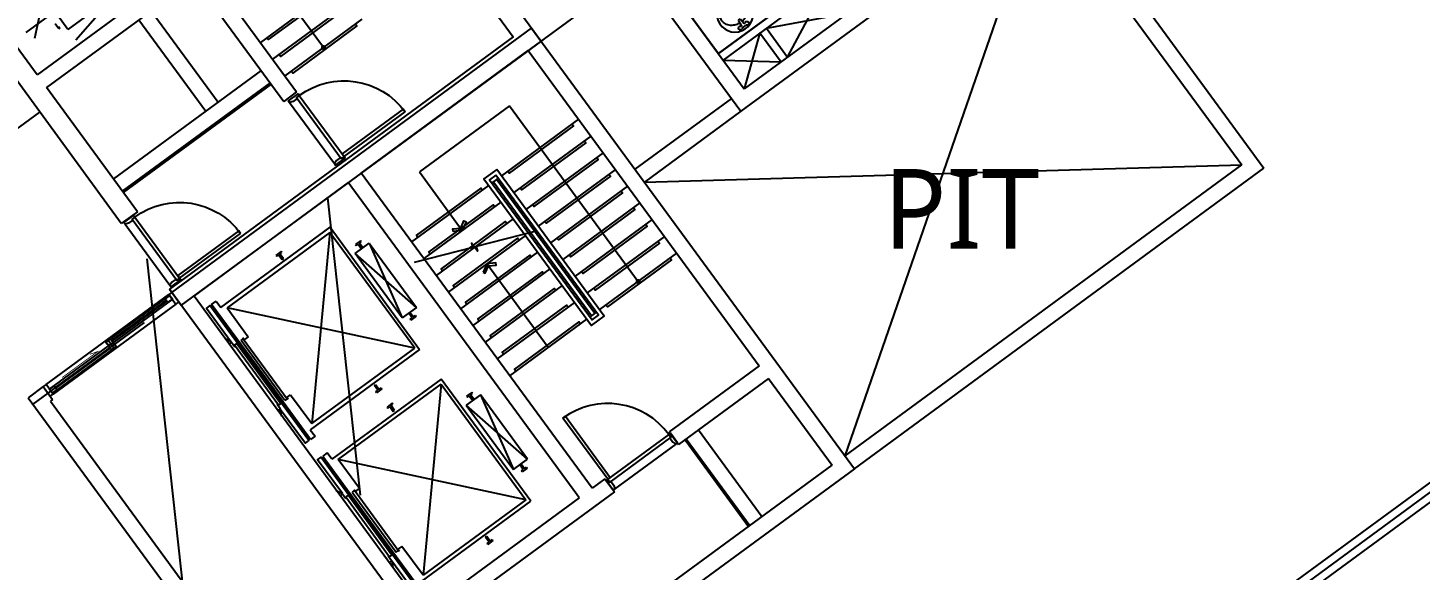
# Model space of a CAD drawing. Header units: millimetres. Extents: x 75184266 to 76346726, y -35077925 to -33679385.
# Drawn here: x 75529819 to 75547289, y -34532941 to -34526141 of the extents above; entities that cross this region are included whole.
import ezdxf
from ezdxf.enums import TextEntityAlignment as Align

# ---------------------------------------------------------------- set-up
doc = ezdxf.new("R2010")
doc.units = ezdxf.units.MM
doc.header["$LTSCALE"] = 50
doc.header["$MEASUREMENT"] = 0
doc.linetypes.add('-HID', pattern=[2.5, 1.5, -1])
doc.layers.get('0').update_dxf_attribs({"linetype": 'CONTINUOUS'})
for name, color, linetype in [('84A-CORE(기준층)$0$AA-DOOR', 4, 'CONTINUOUS'), ('84A-CORE(기준층)$0$AA-STXM', 4, 'CONTINUOUS'), ('84A-CORE(기준층)$0$AA-STXS', 8, 'CONTINUOUS'), ('84A-CORE(기준층)$0$AZ-LEAD', 7, 'CONTINUOUS'), ('CON', 2, 'CONTINUOUS'), ('ELEV', 9, 'CONTINUOUS'), ('FINL', 6, 'CONTINUOUS'), ('W1', 3, 'CONTINUOUS'), ('WAL', 3, 'CONTINUOUS'), ('XR-지하3층$0$a-door', 6, 'CONTINUOUS'), ('XR-지하3층$0$b-sor-1$0$wid', 4, 'CONTINUOUS'), ('XR-지하3층$0$hat', 8, 'CONTINUOUS'), ('XR-지하3층$0$W1', 3, 'CONTINUOUS'), ('XR-지하3층$0$WAL', 3, 'CONTINUOUS'), ('XR-지하3층$0$XR-1F-PLAN$0$A-EQP1', 1, 'CONTINUOUS'), ('가는선', 5, 'CONTINUOUS')]:
    doc.layers.add(name, color=color, linetype=linetype)
doc.layers.add('건축', color=8, linetype='CONTINUOUS', plot=False)
doc.styles.add('XR-지하3층$0$맑은고딕', font='malgun.ttf')

# ---------------------------------------------------------------- blocks, each defined once
blk = doc.blocks.new('엘레베이터 코어')
at = {"layer": 'ELEV', "color": 9, "extrusion": (-8.48693e-05, 4.29948e-05, 1)}
for p, q in [((-165, 1068), (-85, 1068)), ((-165, 1053), (-165, 1068)), ((-135, 1053), (-165, 1053)), ((-135, 979), (-135, 1053)), ((-85, 1053), (-115, 1053)), ((-115, 1053), (-115, 979)), ((-85, 1068), (-85, 1053)), ((860, 950), (860, 1050)), ((860, 1050), (930, 1050)), ((930, 1050), (930, -100)), ((955, 1050), (955, -100)), ((1010, 1050), (955, 1050)), ((1010, 525), (1010, 1050)), ((-840, -950), (-840, 950)), ((-840, 950), (860, 950)), ((800, 900), (-800, 900)), ((-800, 900), (-800, -900)), ((-115, 979), (-135, 979)), ((800, 450), (800, 900)), ((-1050, 573), (-1050, 588)), ((-1050, 588), (-970, 588)), ((-1020, 573), (-1050, 573)), ((-1020, 500), (-1020, 573)), ((-970, 573), (-1000, 573)), ((-1000, 573), (-1000, 500)), ((-970, 588), (-970, 573)), ((1050, 600), (1010, 525)), ((-1120, -500), (-1120, 500)), ((-1120, 500), (-900, 500)), ((-1000, 500), (-1020, 500)), ((-900, 500), (-900, -500)), ((860, 450), (800, 450)), ((860, 480), (860, 450)), ((865, -465), (865, 465)), ((865, 465), (900, 465)), ((900, 465), (900, -465)), ((965, -465), (965, 465)), ((965, 465), (1000, 465)), ((1000, 465), (1000, -465)), ((1010, 520), (1010, 450)), ((1010, 520), (1050, 520)), ((930, -100), (930, -1050)), ((955, -100), (955, -1050)), ((-900, -500), (-1120, -500)), ((-1020, -500), (-1020, -573)), ((-1000, -500), (-1020, -500)), ((-1000, -573), (-1000, -500)), ((800, -900), (800, -450)), ((800, -450), (860, -450)), ((860, -450), (860, -480)), ((900, -465), (865, -465)), ((1000, -465), (965, -465)), ((1010, -520), (1010, -450)), ((1010, -520), (1050, -520)), ((-1020, -573), (-1050, -573)), ((-1050, -573), (-1050, -588)), ((-1050, -588), (-970, -588)), ((-970, -573), (-1000, -573)), ((-970, -588), (-970, -573)), ((1010, -1050), (1010, -525)), ((860, -950), (-840, -950)), ((-800, -900), (800, -900)), ((-135, -979), (-135, -1053)), ((-115, -979), (-135, -979)), ((-115, -1053), (-115, -979)), ((860, -1050), (860, -950)), ((-135, -1053), (-165, -1053)), ((-165, -1053), (-165, -1068)), ((-165, -1068), (-85, -1068)), ((-85, -1053), (-115, -1053)), ((-85, -1068), (-85, -1053)), ((930, -1050), (860, -1050)), ((955, -1050), (1010, -1050))]:
    blk.add_line(p, q, dxfattribs=at)
at = {"layer": 'ELEV', "color": 9, "extrusion": (-8.48693e-05, 4.29948e-05, 1), "elevation": -1748}
blk.add_lwpolyline([(1010, 525), (1010, 1050), (955, 1050), (955, -1050), (1010, -1050), (1010, -525), (1050, -600)], dxfattribs=at)
at = {"layer": '가는선', "ltscale": 5, "extrusion": (-8.48693e-05, 4.29948e-05, 1)}
for p, q in [((-800, 900), (800, -900)), ((-800, -900), (800, 900)), ((-1120, 500), (-900, -500)), ((-1120, -500), (-900, 500))]:
    blk.add_line(p, q, dxfattribs=at)
blk = doc.blocks.new('84A-CORE(기준층)$0$A$C31EC7A83')
at = {"color": 8}
for p, q in [((14495, 13830), (15445, 13830)), ((14495, 13723), (15445, 13723)), ((14495, 13680), (15445, 13680))]:
    blk.add_line(p, q, dxfattribs=at)
at = {"elevation": 0}
for points in [[(14470, 13680), (14470, 13680), (14495, 13680), (14495, 13723), (14510, 13723), (14510, 13787), (14495, 13830), (14470, 13830), (14470, 13680)], [(15470, 13680), (15470, 13680), (15445, 13680), (15445, 13723), (15430, 13723), (15430, 13787), (15445, 13830), (15470, 13830), (15470, 13680)]]:
    blk.add_lwpolyline(points, dxfattribs=at)
blk.add_lwpolyline([(15445, 12730), (15405, 12730), (15405, 13680), (15445, 13680), (15445, 12730)], close=True, dxfattribs=at)
at = {"color": 8}
blk.add_arc((15445, 13680), 950, 180, 270, dxfattribs=at)
blk = doc.blocks.new('aaaaaaaaa')
at = {"layer": '84A-CORE(기준층)$0$AA-STXM'}
for p, q in [((-4131, 4900, 0), (-4131, 3700, 0)), ((-3871, 4900, 0), (-3871, 3700, 0)), ((-3611, 4900, 0), (-3611, 3700, 0)), ((-3351, 4900, 0), (-3351, 3700, 0)), ((-3091, 4900, 0), (-3091, 3700, 0)), ((-2831, 4900, 0), (-2831, 3700, 0)), ((-2571, 4900, 0), (-2571, 3700, 0)), ((-2311, 4900, 0), (-2311, 3700, 0)), ((-2051, 4900, 0), (-2051, 3700, 0)), ((-4131, 3650, 0), (-4131, 3600, 0)), ((-4131, 3625, 0), (-2051, 3625, 0)), ((-4131, 3600, 0), (-4131, 3550, 0)), ((-4131, 3575, 0), (-2051, 3575, 0)), ((-4131, 3500, 0), (-4131, 2300, 0)), ((-3871, 3650, 0), (-3871, 3625, 0)), ((-3871, 3575, 0), (-3871, 3550, 0)), ((-3871, 3500, 0), (-3871, 2300, 0)), ((-3611, 3650, 0), (-3611, 3625, 0)), ((-3611, 3575, 0), (-3611, 3550, 0)), ((-3611, 3500, 0), (-3611, 2300, 0)), ((-3351, 3650, 0), (-3351, 3625, 0)), ((-3351, 3575, 0), (-3351, 3550, 0)), ((-3351, 3500, 0), (-3351, 2300, 0)), ((-3091, 3650, 0), (-3091, 3625, 0)), ((-3091, 3575, 0), (-3091, 3550, 0)), ((-3091, 3500, 0), (-3091, 2300, 0)), ((-2831, 3650, 0), (-2831, 3625, 0)), ((-2831, 3575, 0), (-2831, 3550, 0)), ((-2831, 3500, 0), (-2831, 2300, 0)), ((-2571, 3650, 0), (-2571, 3625, 0)), ((-2571, 3575, 0), (-2571, 3550, 0)), ((-2571, 3500, 0), (-2571, 2300, 0)), ((-2311, 3650, 0), (-2311, 3625, 0)), ((-2311, 3575, 0), (-2311, 3550, 0)), ((-2311, 3500, 0), (-2311, 2300, 0)), ((-2051, 3650, 0), (-2051, 3600, 0)), ((-2051, 3600, 0), (-2051, 3550, 0)), ((-2051, 3500, 0), (-2051, 2300, 0))]:
    blk.add_line(p, q, dxfattribs=at)
at = {"layer": '84A-CORE(기준층)$0$AA-STXS', "elevation": 0}
for points in [[(-4131, 4800), (-4101, 4800), (-4101, 3800), (-4131, 3800)], [(-3871, 4800), (-3841, 4800), (-3841, 3800), (-3871, 3800)], [(-3611, 4800), (-3581, 4800), (-3581, 3800), (-3611, 3800)], [(-3351, 4800), (-3321, 4800), (-3321, 3800), (-3351, 3800)], [(-3091, 4800), (-3061, 4800), (-3061, 3800), (-3091, 3800)], [(-2831, 4800), (-2801, 4800), (-2801, 3800), (-2831, 3800)], [(-2571, 4800), (-2541, 4800), (-2541, 3800), (-2571, 3800)], [(-2311, 4800), (-2281, 4800), (-2281, 3800), (-2311, 3800)], [(-2051, 4800), (-2021, 4800), (-2021, 3800), (-2051, 3800)], [(-4131, 3400), (-4161, 3400), (-4161, 2400), (-4131, 2400)], [(-3871, 3400), (-3901, 3400), (-3901, 2400), (-3871, 2400)], [(-3611, 3400), (-3641, 3400), (-3641, 2400), (-3611, 2400)], [(-3351, 3400), (-3381, 3400), (-3381, 2400), (-3351, 2400)], [(-3091, 3400), (-3121, 3400), (-3121, 2400), (-3091, 2400)], [(-2831, 3400), (-2861, 3400), (-2861, 2400), (-2831, 2400)], [(-2571, 3400), (-2601, 3400), (-2601, 2400), (-2571, 2400)], [(-2311, 3400), (-2341, 3400), (-2341, 2400), (-2311, 2400)], [(-2051, 3400), (-2081, 3400), (-2081, 2400), (-2051, 2400)]]:
    blk.add_lwpolyline(points, dxfattribs=at)
for points in [[(-4231, 3700), (-4231, 3500), (-1951, 3500), (-1951, 3700)], [(-4181, 3650), (-4181, 3550), (-2001, 3550), (-2001, 3650)]]:
    blk.add_lwpolyline(points, close=True, dxfattribs=at)
at = {"layer": '84A-CORE(기준층)$0$AZ-LEAD'}
for p, q in [((-4781, 4300, 0), (-4781, 2900, 0)), ((-4781, 4300, 0), (-2051, 4300, 0)), ((-4781, 2900, 0), (-3871, 2900, 0)), ((-2051, 2900, 0), (-3351, 2900, 0))]:
    blk.add_line(p, q, dxfattribs=at)
at = {"layer": '84A-CORE(기준층)$0$AZ-LEAD', "const_width": 31.5, "elevation": 0}
blk.add_lwpolyline([(-2051, 4316, -1), (-2051, 4284, -1)], format="xyb", close=True, dxfattribs=at)
at = {"layer": '84A-CORE(기준층)$0$AZ-LEAD', "elevation": 0}
blk.add_lwpolyline([(-3321, 3625), (-3603, 2920), (-3549, 2900), (-3674, 2900), (-3619, 2880), (-3901, 2175)], dxfattribs=at)
for points in [[(-3929, 2800), (-3955, 2815), (-3906, 2900), (-3955, 2985), (-3929, 3000), (-3871, 2900)], [(-3929, 2800), (-3955, 2815), (-3906, 2900), (-3955, 2985), (-3929, 3000), (-3871, 2900)], [(-3294, 2800), (-3268, 2815), (-3317, 2900), (-3268, 2985), (-3294, 3000), (-3351, 2900)]]:
    blk.add_lwpolyline(points, close=True, dxfattribs=at)
at = {"layer": 'CON', "ltscale": 100}
for p, q in [((-5400, -500), (-5400, 5100)), ((-5400, 5100, 0), (1450, 5100, 0)), ((-5200, 2300, 200), (-5200, 4900, 200)), ((-100, 2500, 0), (-100, -300, 0)), ((-5200, 2100, 0), (-5200, -300, 0)), ((-300, 2100, 0), (-300, -300, 0)), ((-5200, -300, 0), (-300, -300, 0))]:
    blk.add_line(p, q, dxfattribs=at)
at = {"layer": 'CON', "ltscale": 0.5}
for p, q in [((-5200, 4900, 0), (-300, 4900, 0)), ((-300, 4900, -200), (-300, 3500, -200)), ((-100, 4900, 0), (1249, 4900, 0)), ((-300, 2500, -200), (-300, 2300, -200)), ((-300, 2300, 0), (-5200, 2300, 0)), ((-351, 2100, 0), (-5200, 2100, 0)), ((-300, 2100, 0), (-351, 2100, 0)), ((-100, -500, 0), (-5400, -500, 0))]:
    blk.add_line(p, q, dxfattribs=at)
for points, elevation in [([(1450, 5100), (1450, -500)], 200), ([(-100, 4900), (-100, 3500)], -200), ([(1248, -300), (1249, 4900)], 200)]:
    blk.add_lwpolyline(points, dxfattribs=dict(at, elevation=elevation))
at = {"layer": 'CON', "ltscale": 100, "elevation": -200}
for points in [[(-300, 3500), (-100, 3500)], [(-300, 2500), (-100, 2500)]]:
    blk.add_lwpolyline(points, dxfattribs=at)
at = {"layer": 'FINL', "ltscale": 0.5}
blk.add_line((-100, 3600, -200), (1249, 3600, -200), dxfattribs=at)
at = {"layer": 'W1', "ltscale": 0.5}
for p, q in [((-100, 3810, -200), (1249, 3810, -200)), ((-100, 3620, -200), (1249, 3620, -200))]:
    blk.add_line(p, q, dxfattribs=at)
at = {"layer": '84A-CORE(기준층)$0$AA-DOOR', "rotation": 270.0000896906401}
blk.add_blockref('84A-CORE(기준층)$0$A$C31EC7A83', (-13955, 17970, -200), dxfattribs=at)
at = {"layer": 'CON', "rotation": 270.0000896906402}
blk.add_blockref('엘레베이터 코어', (-3933, 744, 0), dxfattribs=at)
at = {"layer": 'CON', "xscale": -1, "rotation": 90.00008969063995}
blk.add_blockref('엘레베이터 코어', (-1574, 744, 0), dxfattribs=at)
blk = doc.blocks.new('XR-지하3층$0$A$C77A365F3')
at = {"layer": 'XR-지하3층$0$a-door'}
for points in [[(0, 0), (45, 0), (45, 150), (0, 150)], [(45, 150), (1955, 150), (1955, 0), (45, 0)], [(45, 15), (115, 15), (115, 75), (45, 75)], [(45, 75), (1035, 75), (1035, 15), (45, 15)], [(115, 39), (965, 39), (965, 51), (115, 51)], [(965, 75), (1035, 75), (1035, 135), (965, 135)], [(965, 135), (1955, 135), (1955, 75), (965, 75)], [(965, 15), (1035, 15), (1035, 75), (965, 75)], [(1035, 99), (1885, 99), (1885, 111), (1035, 111)], [(1885, 75), (1955, 75), (1955, 135), (1885, 135)], [(1955, 0), (2000, 0), (2000, 150), (1955, 150)]]:
    blk.add_lwpolyline(points, close=True, dxfattribs=at)
at = {"layer": 'XR-지하3층$0$b-sor-1$0$wid', "color": 1}
blk.add_line((1000, 0), (1000, 150), dxfattribs=at)
at = {"layer": 'XR-지하3층$0$WAL', "color": 0, "const_width": 10}
blk.add_lwpolyline([(260, 100), (809, 100), (712, 130)], dxfattribs=at)
blk = doc.blocks.new('XR-지하3층$0$XR-1F-PLAN$0$1LAVA01')
at = {"layer": 'XR-지하3층$0$XR-1F-PLAN$0$A-EQP1'}
for p, q in [((-29, -30), (29, -30)), ((-29, -58), (-26, -58)), ((-21, -63), (-14, -139)), ((-14, -139), (14, -139)), ((14, -139), (21, -63)), ((26, -58), (29, -58))]:
    blk.add_line(p, q, dxfattribs=at)
blk.add_lwpolyline([(-18, -100, 0.064435), (-72, -112, 0.091719), (-132, -146, 0.103599), (-172, -198, 0.113912), (-186, -258, 0.113912), (-172, -317, 0.103599), (-132, -369, 0.091719), (-72, -403, 0.084785), (0, -416, 0.084785), (72, -403, 0.091719), (132, -369, 0.103599), (172, -317, 0.113912), (186, -258, 0.113912), (172, -198, 0.103599), (132, -146, 0.091719), (72, -112, 0.064435), (18, -100, 0.084785)], format="xyb", dxfattribs=at)
for centre, radius in [((0, -230), 230), ((0, -258), 15)]:
    blk.add_circle(centre, radius, dxfattribs=at)
for centre, radius, start, end in [((-50, -44), 25, 34.0558, 325.9442), ((-26, -63), 5, 5.3909, 90), ((26, -63), 5, 90, 174.6091), ((50, -44), 25, 214.0558, 145.9442)]:
    blk.add_arc(centre, radius, start, end, dxfattribs=at)
blk = doc.blocks.new('XR-지하3층$0$A$C2C3826AE')
at = {"layer": 'XR-지하3층$0$hat', "ltscale": 0.5}
for p, q in [((-988, -369, 0), (-1176, 647, 0)), ((-626, -103, 0), (-1539, 381, 0)), ((-566, -183, 0), (-589, -913, 0)), ((-226, -647, 0), (-929, -449, 0))]:
    blk.add_line(p, q, dxfattribs=at)
at = {"layer": 'XR-지하3층$0$W1', "ltscale": 0.5}
for p, q in [((-2569, 1448, 0), (-632, -1193, 0)), ((-2290, 1405, 0), (-589, -913, 0)), ((-1095, 706, 0), (-146, -588, 0)), ((1797, 838, 0), (-589, -913, 0)), ((-1176, 647, 0), (-226, -647, 0)), ((1916, 677, 0), (-632, -1193, 0)), ((-626, -103, 0), (-988, -369, 0)), ((-566, -183, 0), (-929, -449, 0))]:
    blk.add_line(p, q, dxfattribs=at)
at = {"layer": 'XR-지하3층$0$XR-1F-PLAN$0$A-EQP1', "linetype": 'Continuous', "elevation": 0}
blk.add_lwpolyline([(-146, -588), (-1095, 706), (-652, 1032), (298, -262)], close=True, dxfattribs=at)
at = {"layer": 'XR-지하3층$0$XR-1F-PLAN$0$A-EQP1', "linetype": 'Continuous', "rotation": 126.2651296080923}
blk.add_blockref('XR-지하3층$0$XR-1F-PLAN$0$1LAVA01', (-380, -184, 0), dxfattribs=at)
blk = doc.blocks.new('오피스 코어')
at = {"layer": '84A-CORE(기준층)$0$AA-STXM'}
for p, q in [((6210, 3650), (6210, 2450)), ((6470, 3650), (6470, 2450)), ((6730, 3650), (6730, 2450))]:
    blk.add_line(p, q, dxfattribs=at)
at = {"layer": '84A-CORE(기준층)$0$AA-STXS', "elevation": 0}
for points in [[(6210, 3550), (6240, 3550), (6240, 2550), (6210, 2550)], [(6470, 3550), (6500, 3550), (6500, 2550), (6470, 2550)], [(6730, 3550), (6760, 3550), (6760, 2550), (6730, 2550)]]:
    blk.add_lwpolyline(points, dxfattribs=at)
at = {"layer": '84A-CORE(기준층)$0$AZ-LEAD'}
blk.add_line((6730, 3050), (5430, 3050), dxfattribs=at)
at = {"layer": '84A-CORE(기준층)$0$AZ-LEAD', "const_width": 31.5}
blk.add_lwpolyline([(6730, 3066, -1), (6730, 3034, -1)], format="xyb", close=True, dxfattribs=at)
at = {"layer": 'CON', "ltscale": 0.5}
for p, q in [((4880, 2250), (4880, -50)), ((4880, -50), (2480, -50)), ((7010, -300), (2230, -300))]:
    blk.add_line(p, q, dxfattribs=at)
for points in [[(2230, 5300), (8280, 5300)], [(8280, 5300), (8280, -300)], [(3350, 5050), (8030, 5050), (8030, -50)], [(3350, 2450), (6980, 2450)], [(6980, 2450), (6980, 2250)], [(5080, 2250), (5080, -50)], [(5080, 2250), (6980, 2250)], [(7010, -50), (5080, -50)], [(7010, -50), (7010, -300)], [(8030, -50), (8030, -300)], [(8030, -300), (8280, -300)], [(8080, -300), (8030, -300)]]:
    blk.add_lwpolyline(points, dxfattribs=at)
at = {"layer": 'ELEV', "color": 9, "extrusion": (8.48693e-05, -4.29949e-05, 1)}
for p, q in [((4370, 2050), (4370, 150)), ((4370, 2050), (4370, 150)), ((4650, 1600), (4650, 600)), ((4650, 1600), (4650, 600)), ((4650, 600), (4430, 600)), ((4650, 600), (4430, 600)), ((4550, 527), (4580, 527)), ((4550, 527), (4580, 527)), ((4580, 527), (4580, 512)), ((4580, 527), (4580, 512)), ((4580, 512), (4500, 512)), ((4580, 512), (4500, 512))]:
    blk.add_line(p, q, dxfattribs=at)
at = {"layer": 'FINL', "ltscale": 0.5}
blk.add_line((6710, 2250), (6710, -50), dxfattribs=at)
at = {"layer": 'WAL'}
for p, q in [((6500, 2250), (6500, -50)), ((6690, 2250), (6690, -50)), ((5080, 1580), (6500, 1580)), ((5080, 1390), (6500, 1390))]:
    blk.add_line(p, q, dxfattribs=at)
at = {"layer": '가는선', "ltscale": 5, "extrusion": (8.48693e-05, -4.29949e-05, 1)}
for p, q in [((4494, 200), (2894, 2000)), ((4494, 200), (2894, 2000)), ((4814, 600), (4594, 1600)), ((4814, 600), (4594, 1600))]:
    blk.add_line(p, q, dxfattribs=at)
at = {"layer": '84A-CORE(기준층)$0$AA-DOOR', "extrusion": (3.98e-14, 1.86687e-10, -1), "zscale": -1, "rotation": 180.0001045249236}
for p in [(7460, 16130, 0), (7450, 13564, 0)]:
    blk.add_blockref('84A-CORE(기준층)$0$A$C31EC7A83', p, dxfattribs=at)

msp = doc.modelspace()

# ---------------------------------------------------------------- linework, layer by layer
at = {"layer": '건축', "ltscale": 0.5}
for p, q in [((75542692.4, -34524306.1, 0), (75545329.4, -34527900.1, 0)), ((75540073.1, -34531508.6, 0), (75542531.1, -34524424.4, 0)), ((75542531.1, -34524424.4, 0), (75545049.8, -34527857.1, 0)), ((75538647.3, -34527025, 0), (75537436.5, -34527912.9, -200.2)), ((75522832.2, -34532430.8, 0), (75529968.2, -34527198.1, 0)), ((75538765.5, -34527186.3, 0), (75537554.8, -34528074.2, -200.2)), ((75537554.8, -34528074.2, -200.2), (75545049.8, -34527857.1, 0)), ((75540073.1, -34531508.6, 0), (75545049.8, -34527857.1, 0)), ((75540191.5, -34531669.9, 0), (75545329.4, -34527900.1, 0)), ((75530011.9, -34530639.9), (75529823.2, -34530778.2)), ((75530011.1, -34530638.9, 0), (75530130.1, -34530801.2)), ((75529823.2, -34530778.2), (75533873.2, -34536302.4)), ((75530130.1, -34530801.2), (75530102.7, -34530821.3)), ((75530102.7, -34530821.3), (75533916.2, -34536022.8)), ((75540693.9, -34536895.5), (75549038.6, -34530772.8)), ((75540796, -34536696.5), (75548979.5, -34530692.1)), ((75540914.2, -34536857.8), (75548936.5, -34530971.7))]:
    msp.add_line(p, q, dxfattribs=at)
at = {"layer": '건축', "ltscale": 100}
msp.add_line((75531279.9, -34529834.7), (75529882.5, -34530859.2), dxfattribs=at)
at = {"layer": '건축', "linetype": '-HID', "ltscale": 50}
msp.add_lwpolyline([(75535092.8, -34517056), (75535447.6, -34517539.9), (75547398.8, -34508776.3), (75548285.8, -34509985.9), (75550584.1, -34508300.6), (75554161.7, -34513179.5), (75533580.8, -34528271.1), (75536259.1, -34552784.2), (75534742.9, -34552949.9), (75535039.2, -34555891.8), (75529025, -34556548.9), (75526754.9, -34535772.6), (75520970.7, -34527526.5), (75501450.8, -34518944.9), (75503885.6, -34513406.5), (75506632, -34514613.9), (75507245.8, -34513217.7), (75524650.2, -34520869.2), (75531537.6, -34515818.9), (75534336, -34516024)], close=True, dxfattribs=at)
at = {"layer": '건축', "ltscale": 0.5}
msp.add_lwpolyline([(75534318.1, -34556433.7), (75531316.8, -34529037.4)], dxfattribs=at)

# ---------------------------------------------------------------- block references
at = {"layer": '건축'}
for name, p, rotation in [('오피스 코어', (75527088.8, -34522764), 306.2518012607518), ('aaaaaaaaa', (75535221.2, -34533516.4, -199.9), 306.2518015395959)]:
    msp.add_blockref(name, p, dxfattribs=dict(at, rotation=rotation))
at = {"layer": '건축', "ltscale": 0.5, "xscale": -1, "rotation": 342.5302592159526}
msp.add_blockref('XR-지하3층$0$A$C2C3826AE', (75538520.5, -34525859, 0), dxfattribs=at)
at = {"layer": '건축', "extrusion": (-2.19178e-10, -3.40232e-10, -1), "xscale": -1, "zscale": -1, "rotation": 323.7894649734257}
msp.add_blockref('XR-지하3층$0$A$C77A365F3', (-75530099.7, -34530759.9, 0), dxfattribs=at)

# ---------------------------------------------------------------- texts
at = {"layer": '건축', "style": 'XR-지하3층$0$맑은고딕'}
msp.add_text('PIT', height=1000, dxfattribs=at).set_placement((75541535, -34528411.1), align=Align.MIDDLE_CENTER)

doc.saveas('drawing.dxf')
